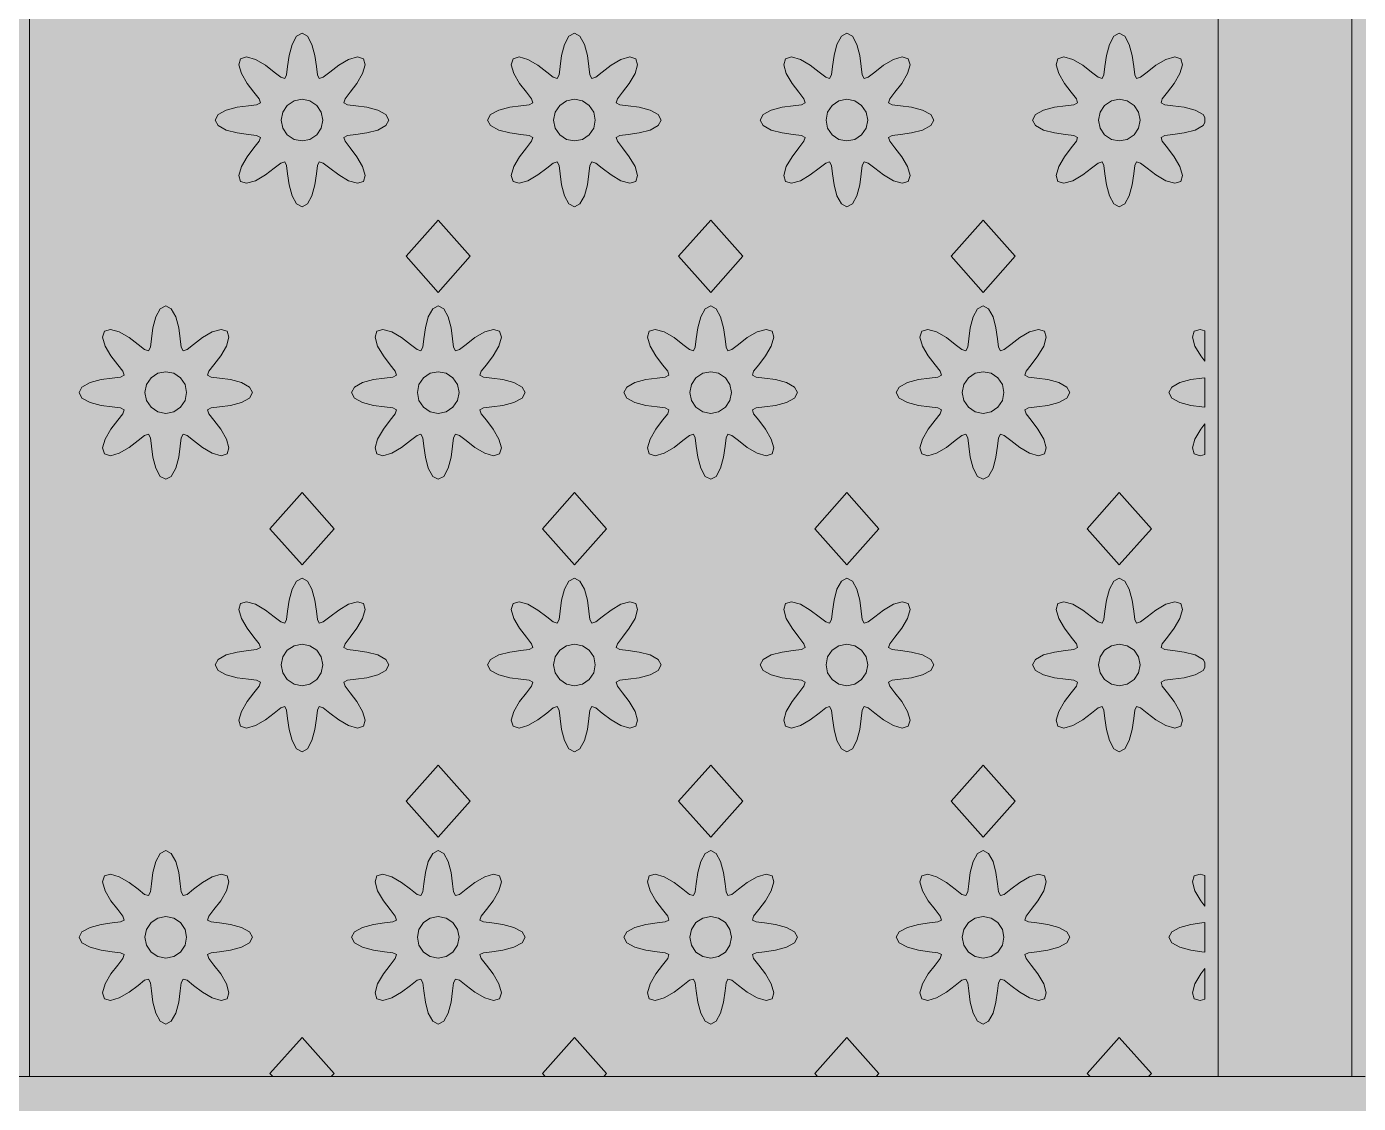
# Model space of a CAD drawing. Header units: millimetres. Extents: x -2000 to 16000, y -1200 to 12411.
# Drawn here: x 11342 to 12103, y 4458 to 5074 of the extents above; entities that cross this region are included whole.
import ezdxf

# ---------------------------------------------------------------- set-up
doc = ezdxf.new("R2010")
doc.units = ezdxf.units.MM
for name, color, linetype, lineweight, true_color in [('00_WHITE_BACKGROUND', 7, 'Continuous', 18, 0xffffff), ('03_FRAMES_DOORS', 7, 'Continuous', 18, 0x000000), ('06_ORNAMENT', 7, 'Continuous', 18, 0x000000)]:
    doc.layers.add(name, color=color, linetype=linetype, lineweight=lineweight, true_color=true_color)

msp = doc.modelspace()

# ---------------------------------------------------------------- linework, layer by layer
at = {"layer": '00_WHITE_BACKGROUND', "lineweight": 18, "true_color": 0xffffff}
msp.add_solid([(-2000, -1200), (16000, -1200), (-2000, 12410.687), (16000, 12410.687)], dxfattribs=at)
at = {"layer": '03_FRAMES_DOORS', "color": 7, "lineweight": 18, "true_color": 0x000000}
msp.add_lwpolyline([(12022.9008, 4473.2824), (12099.2366, 4473.2824), (12099.2366, 5557.2519), (12022.9008, 5557.2519)], close=True, dxfattribs=at)
for points in [[(11723.7557, 5494.7176), (11705.6947, 5489.0229), (11687.4198, 5482.7481), (11665.9847, 5475.3893), (11626.9466, 5460.7634), (11588.9618, 5445.145), (11552.3817, 5428.5344), (11517.5725, 5410.9313), (11484.9008, 5392.3053), (11454.7176, 5372.6565), (11427.374, 5351.9847), (11403.2519, 5330.2901), (11382.7176, 5307.542), (11366.1069, 5283.771), (11353.7863, 5258.9466), (11346.1374, 5233.0534), (11343.5115, 5206.1069), (11343.5115, 4473.2824)], [(11236.6412, 4473.2824), (11343.5115, 4473.2824)], [(11343.5115, 4473.2824), (11482.5038, 4473.2824), (11515.9695, 4473.2824), (11638.229, 4473.2824), (11671.6947, 4473.2824), (11793.9542, 4473.2824), (11827.4198, 4473.2824), (11949.6794, 4473.2824), (11983.145, 4473.2824), (12022.9008, 4473.2824)]]:
    msp.add_lwpolyline(points, dxfattribs=at)
at = {"layer": '06_ORNAMENT', "color": 7, "lineweight": 18, "true_color": 0x000000}
for points in [[(11449.6183, 5020.1069), (11451.313, 5016.9618), (11455.9389, 5014.4122), (11462.2443, 5012.7481), (11468.5649, 5011.8779), (11473.2977, 5011.2977), (11475.4046, 5010.229), (11474.6718, 5007.9847), (11471.7405, 5004.229), (11467.8779, 4999.1603), (11464.5954, 4993.5267), (11463.1298, 4988.4427), (11464.1527, 4985.0229), (11467.5725, 4984), (11472.6565, 4985.4656), (11478.2901, 4988.7481), (11483.3588, 4992.5954), (11487.1145, 4995.5267), (11489.3588, 4996.2595), (11490.4275, 4994.1679), (11491.0229, 4989.4351), (11491.8779, 4983.1145), (11493.542, 4976.8092), (11496.0916, 4972.1832), (11499.2366, 4970.4885), (11502.3817, 4972.1832), (11504.9313, 4976.8092), (11506.5954, 4983.1145), (11507.4504, 4989.4351), (11508.0458, 4994.1679), (11509.1145, 4996.2595), (11511.3588, 4995.5267), (11515.1145, 4992.5954), (11520.1832, 4988.7481), (11525.8168, 4985.4656), (11530.9008, 4984), (11534.3206, 4985.0229), (11535.3435, 4988.4427), (11533.8779, 4993.5267), (11530.5954, 4999.1603), (11526.7328, 5004.229), (11523.8015, 5007.9847), (11523.0687, 5010.229), (11525.1756, 5011.2977), (11529.9084, 5011.8779), (11536.229, 5012.7481), (11542.5344, 5014.4122), (11547.1603, 5016.9618), (11548.855, 5020.1069), (11547.1603, 5023.2519), (11542.5344, 5025.8015), (11536.229, 5027.4656), (11529.9084, 5028.3206), (11525.1756, 5028.916), (11523.0687, 5029.9847), (11523.8015, 5032.229), (11526.7328, 5035.9847), (11530.5954, 5041.0534), (11533.8779, 5046.687), (11535.3435, 5051.771), (11534.3206, 5055.1908), (11530.9008, 5056.2137), (11525.8168, 5054.7481), (11520.1832, 5051.4656), (11515.1145, 5047.6031), (11511.3588, 5044.6718), (11509.1145, 5043.9389), (11508.0458, 5046.0458), (11507.4504, 5050.7786), (11506.5954, 5057.084), (11504.9313, 5063.3893), (11502.3817, 5068.0305), (11499.2366, 5069.7252), (11496.0916, 5068.0305), (11493.542, 5063.3893), (11491.8779, 5057.084), (11491.0229, 5050.7786), (11490.4275, 5046.0458), (11489.3588, 5043.9389), (11487.1145, 5044.6718), (11483.3588, 5047.6031), (11478.2901, 5051.4656), (11472.6565, 5054.7481), (11467.5725, 5056.2137), (11464.1527, 5055.1908), (11463.1298, 5051.771), (11464.5954, 5046.687), (11467.8779, 5041.0534), (11471.7405, 5035.9847), (11474.6718, 5032.229), (11475.4046, 5029.9847), (11473.2977, 5028.916), (11468.5649, 5028.3206), (11462.2443, 5027.4656), (11455.9389, 5025.8015), (11451.313, 5023.2519)], [(11605.3435, 5020.1069), (11607.0382, 5016.9618), (11611.6641, 5014.4122), (11617.9695, 5012.7481), (11624.2901, 5011.8779), (11629.0229, 5011.2977), (11631.1298, 5010.229), (11630.3969, 5007.9847), (11627.4656, 5004.229), (11623.6031, 4999.1603), (11620.3206, 4993.5267), (11618.855, 4988.4427), (11619.8779, 4985.0229), (11623.2977, 4984), (11628.3817, 4985.4656), (11634.0153, 4988.7481), (11639.084, 4992.5954), (11642.8397, 4995.5267), (11645.084, 4996.2595), (11646.1527, 4994.1679), (11646.7481, 4989.4351), (11647.6031, 4983.1145), (11649.2672, 4976.8092), (11651.8168, 4972.1832), (11654.9618, 4970.4885), (11658.1069, 4972.1832), (11660.6565, 4976.8092), (11662.3206, 4983.1145), (11663.1756, 4989.4351), (11663.771, 4994.1679), (11664.8397, 4996.2595), (11667.084, 4995.5267), (11670.8397, 4992.5954), (11675.9084, 4988.7481), (11681.542, 4985.4656), (11686.626, 4984), (11690.0458, 4985.0229), (11691.0687, 4988.4427), (11689.6031, 4993.5267), (11686.3206, 4999.1603), (11682.458, 5004.229), (11679.5267, 5007.9847), (11678.7939, 5010.229), (11680.9008, 5011.2977), (11685.6336, 5011.8779), (11691.9542, 5012.7481), (11698.2595, 5014.4122), (11702.8855, 5016.9618), (11704.5802, 5020.1069), (11702.8855, 5023.2519), (11698.2595, 5025.8015), (11691.9542, 5027.4656), (11685.6336, 5028.3206), (11680.9008, 5028.916), (11678.7939, 5029.9847), (11679.5267, 5032.229), (11682.458, 5035.9847), (11686.3206, 5041.0534), (11689.6031, 5046.687), (11691.0687, 5051.771), (11690.0458, 5055.1908), (11686.626, 5056.2137), (11681.542, 5054.7481), (11675.9084, 5051.4656), (11670.8397, 5047.6031), (11667.084, 5044.6718), (11664.8397, 5043.9389), (11663.771, 5046.0458), (11663.1756, 5050.7786), (11662.3206, 5057.084), (11660.6565, 5063.3893), (11658.1069, 5068.0305), (11654.9618, 5069.7252), (11651.8168, 5068.0305), (11649.2672, 5063.3893), (11647.6031, 5057.084), (11646.7481, 5050.7786), (11646.1527, 5046.0458), (11645.084, 5043.9389), (11642.8397, 5044.6718), (11639.084, 5047.6031), (11634.0153, 5051.4656), (11628.3817, 5054.7481), (11623.2977, 5056.2137), (11619.8779, 5055.1908), (11618.855, 5051.771), (11620.3206, 5046.687), (11623.6031, 5041.0534), (11627.4656, 5035.9847), (11630.3969, 5032.229), (11631.1298, 5029.9847), (11629.0229, 5028.916), (11624.2901, 5028.3206), (11617.9695, 5027.4656), (11611.6641, 5025.8015), (11607.0382, 5023.2519)], [(11761.0687, 5020.1069), (11762.7634, 5016.9618), (11767.3893, 5014.4122), (11773.6947, 5012.7481), (11780.0153, 5011.8779), (11784.7481, 5011.2977), (11786.855, 5010.229), (11786.1221, 5007.9847), (11783.1908, 5004.229), (11779.3282, 4999.1603), (11776.0458, 4993.5267), (11774.5802, 4988.4427), (11775.6031, 4985.0229), (11779.0229, 4984), (11784.1069, 4985.4656), (11789.7405, 4988.7481), (11794.8092, 4992.5954), (11798.5649, 4995.5267), (11800.8092, 4996.2595), (11801.8779, 4994.1679), (11802.4733, 4989.4351), (11803.3282, 4983.1145), (11804.9924, 4976.8092), (11807.542, 4972.1832), (11810.687, 4970.4885), (11813.8321, 4972.1832), (11816.3817, 4976.8092), (11818.0458, 4983.1145), (11818.9008, 4989.4351), (11819.4962, 4994.1679), (11820.5649, 4996.2595), (11822.8092, 4995.5267), (11826.5649, 4992.5954), (11831.6336, 4988.7481), (11837.2672, 4985.4656), (11842.3511, 4984), (11845.771, 4985.0229), (11846.7939, 4988.4427), (11845.3282, 4993.5267), (11842.0458, 4999.1603), (11838.1832, 5004.229), (11835.2519, 5007.9847), (11834.5191, 5010.229), (11836.626, 5011.2977), (11841.3588, 5011.8779), (11847.6794, 5012.7481), (11853.9847, 5014.4122), (11858.6107, 5016.9618), (11860.3053, 5020.1069), (11858.6107, 5023.2519), (11853.9847, 5025.8015), (11847.6794, 5027.4656), (11841.3588, 5028.3206), (11836.626, 5028.916), (11834.5191, 5029.9847), (11835.2519, 5032.229), (11838.1832, 5035.9847), (11842.0458, 5041.0534), (11845.3282, 5046.687), (11846.7939, 5051.771), (11845.771, 5055.1908), (11842.3511, 5056.2137), (11837.2672, 5054.7481), (11831.6336, 5051.4656), (11826.5649, 5047.6031), (11822.8092, 5044.6718), (11820.5649, 5043.9389), (11819.4962, 5046.0458), (11818.9008, 5050.7786), (11818.0458, 5057.084), (11816.3817, 5063.3893), (11813.8321, 5068.0305), (11810.687, 5069.7252), (11807.542, 5068.0305), (11804.9924, 5063.3893), (11803.3282, 5057.084), (11802.4733, 5050.7786), (11801.8779, 5046.0458), (11800.8092, 5043.9389), (11798.5649, 5044.6718), (11794.8092, 5047.6031), (11789.7405, 5051.4656), (11784.1069, 5054.7481), (11779.0229, 5056.2137), (11775.6031, 5055.1908), (11774.5802, 5051.771), (11776.0458, 5046.687), (11779.3282, 5041.0534), (11783.1908, 5035.9847), (11786.1221, 5032.229), (11786.855, 5029.9847), (11784.7481, 5028.916), (11780.0153, 5028.3206), (11773.6947, 5027.4656), (11767.3893, 5025.8015), (11762.7634, 5023.2519)], [(11916.7939, 5020.1069), (11918.4885, 5016.9618), (11923.1145, 5014.4122), (11929.4198, 5012.7481), (11935.7405, 5011.8779), (11940.4733, 5011.2977), (11942.5802, 5010.229), (11941.8473, 5007.9847), (11938.916, 5004.229), (11935.0534, 4999.1603), (11931.771, 4993.5267), (11930.3053, 4988.4427), (11931.3282, 4985.0229), (11934.7481, 4984), (11939.8321, 4985.4656), (11945.4656, 4988.7481), (11950.5344, 4992.5954), (11954.2901, 4995.5267), (11956.5344, 4996.2595), (11957.6031, 4994.1679), (11958.1985, 4989.4351), (11959.0534, 4983.1145), (11960.7176, 4976.8092), (11963.2672, 4972.1832), (11966.4122, 4970.4885), (11969.5573, 4972.1832), (11972.1069, 4976.8092), (11973.771, 4983.1145), (11974.626, 4989.4351), (11975.2214, 4994.1679), (11976.2901, 4996.2595), (11978.5344, 4995.5267), (11982.2901, 4992.5954), (11987.3588, 4988.7481), (11992.9924, 4985.4656), (11998.0763, 4984), (12001.4962, 4985.0229), (12002.5191, 4988.4427), (12001.0534, 4993.5267), (11997.771, 4999.1603), (11993.9084, 5004.229), (11990.9771, 5007.9847), (11990.2443, 5010.229), (11992.3511, 5011.2977), (11997.084, 5011.8779), (12003.4046, 5012.7481), (12009.7099, 5014.4122), (12014.3359, 5016.9618), (12015.2672, 5018.687), (12015.2672, 5021.5115), (12014.3359, 5023.2519), (12009.7099, 5025.8015), (12003.4046, 5027.4656), (11997.084, 5028.3206), (11992.3511, 5028.916), (11990.2443, 5029.9847), (11990.9771, 5032.229), (11993.9084, 5035.9847), (11997.771, 5041.0534), (12001.0534, 5046.687), (12002.5191, 5051.771), (12001.4962, 5055.1908), (11998.0763, 5056.2137), (11992.9924, 5054.7481), (11987.3588, 5051.4656), (11982.2901, 5047.6031), (11978.5344, 5044.6718), (11976.2901, 5043.9389), (11975.2214, 5046.0458), (11974.626, 5050.7786), (11973.771, 5057.084), (11972.1069, 5063.3893), (11969.5573, 5068.0305), (11966.4122, 5069.7252), (11963.2672, 5068.0305), (11960.7176, 5063.3893), (11959.0534, 5057.084), (11958.1985, 5050.7786), (11957.6031, 5046.0458), (11956.5344, 5043.9389), (11954.2901, 5044.6718), (11950.5344, 5047.6031), (11945.4656, 5051.4656), (11939.8321, 5054.7481), (11934.7481, 5056.2137), (11931.3282, 5055.1908), (11930.3053, 5051.771), (11931.771, 5046.687), (11935.0534, 5041.0534), (11938.916, 5035.9847), (11941.8473, 5032.229), (11942.5802, 5029.9847), (11940.4733, 5028.916), (11935.7405, 5028.3206), (11929.4198, 5027.4656), (11923.1145, 5025.8015), (11918.4885, 5023.2519)], [(11487.3282, 5020.1069), (11488.229, 5015.542), (11490.8092, 5011.6794), (11494.687, 5009.0992), (11499.2366, 5008.1985), (11503.7863, 5009.0992), (11507.6641, 5011.6794), (11510.2443, 5015.542), (11511.145, 5020.1069), (11510.2443, 5024.6565), (11507.6641, 5028.5191), (11503.7863, 5031.0992), (11499.2366, 5032.0153), (11494.687, 5031.0992), (11490.8092, 5028.5191), (11488.229, 5024.6565)], [(11643.0534, 5020.1069), (11643.9542, 5015.542), (11646.5344, 5011.6794), (11650.4122, 5009.0992), (11654.9618, 5008.1985), (11659.5115, 5009.0992), (11663.3893, 5011.6794), (11665.9695, 5015.542), (11666.8702, 5020.1069), (11665.9695, 5024.6565), (11663.3893, 5028.5191), (11659.5115, 5031.0992), (11654.9618, 5032.0153), (11650.4122, 5031.0992), (11646.5344, 5028.5191), (11643.9542, 5024.6565)], [(11798.7786, 5020.1069), (11799.6794, 5015.542), (11802.2595, 5011.6794), (11806.1374, 5009.0992), (11810.687, 5008.1985), (11815.2366, 5009.0992), (11819.1145, 5011.6794), (11821.6947, 5015.542), (11822.5954, 5020.1069), (11821.6947, 5024.6565), (11819.1145, 5028.5191), (11815.2366, 5031.0992), (11810.687, 5032.0153), (11806.1374, 5031.0992), (11802.2595, 5028.5191), (11799.6794, 5024.6565)], [(11954.5038, 5020.1069), (11955.4046, 5015.542), (11957.9847, 5011.6794), (11961.8626, 5009.0992), (11966.4122, 5008.1985), (11970.9618, 5009.0992), (11974.8397, 5011.6794), (11977.4198, 5015.542), (11978.3206, 5020.1069), (11977.4198, 5024.6565), (11974.8397, 5028.5191), (11970.9618, 5031.0992), (11966.4122, 5032.0153), (11961.8626, 5031.0992), (11957.9847, 5028.5191), (11955.4046, 5024.6565)], [(11558.7786, 4942.2443), (11577.0992, 4921.6336), (11595.4198, 4942.2443), (11577.0992, 4962.855)], [(11714.5038, 4942.2443), (11732.8244, 4921.6336), (11751.145, 4942.2443), (11732.8244, 4962.855)], [(11870.229, 4942.2443), (11888.5496, 4921.6336), (11906.8702, 4942.2443), (11888.5496, 4962.855)], [(11371.7557, 4864.3817), (11373.4504, 4861.2366), (11378.0763, 4858.687), (11384.3817, 4857.0229), (11390.7023, 4856.1527), (11395.4351, 4855.5725), (11397.542, 4854.5038), (11396.8092, 4852.2595), (11393.8779, 4848.5038), (11390.0153, 4843.4351), (11386.7328, 4837.8015), (11385.2672, 4832.7176), (11386.2901, 4829.2977), (11389.7099, 4828.2748), (11394.7939, 4829.7405), (11400.4275, 4833.0229), (11405.4962, 4836.8702), (11409.2519, 4839.8015), (11411.4962, 4840.5344), (11412.5649, 4838.4427), (11413.1603, 4833.7099), (11414.0153, 4827.3893), (11415.6794, 4821.084), (11418.229, 4816.458), (11421.374, 4814.7634), (11424.5191, 4816.458), (11427.0687, 4821.084), (11428.7328, 4827.3893), (11429.5878, 4833.7099), (11430.1832, 4838.4427), (11431.2519, 4840.5344), (11433.4962, 4839.8015), (11437.2519, 4836.8702), (11442.3206, 4833.0229), (11447.9542, 4829.7405), (11453.0382, 4828.2748), (11456.458, 4829.2977), (11457.4809, 4832.7176), (11456.0153, 4837.8015), (11452.7328, 4843.4351), (11448.8702, 4848.5038), (11445.9389, 4852.2595), (11445.2061, 4854.5038), (11447.313, 4855.5725), (11452.0458, 4856.1527), (11458.3664, 4857.0229), (11464.6718, 4858.687), (11469.2977, 4861.2366), (11470.9924, 4864.3817), (11469.2977, 4867.5267), (11464.6718, 4870.0763), (11458.3664, 4871.7405), (11452.0458, 4872.5954), (11447.313, 4873.1908), (11445.2061, 4874.2595), (11445.9389, 4876.5038), (11448.8702, 4880.2595), (11452.7328, 4885.3282), (11456.0153, 4890.9618), (11457.4809, 4896.0458), (11456.458, 4899.4656), (11453.0382, 4900.4885), (11447.9542, 4899.0229), (11442.3206, 4895.7405), (11437.2519, 4891.8779), (11433.4962, 4888.9466), (11431.2519, 4888.2137), (11430.1832, 4890.3206), (11429.5878, 4895.0534), (11428.7328, 4901.3588), (11427.0687, 4907.6641), (11424.5191, 4912.3053), (11421.374, 4914), (11418.229, 4912.3053), (11415.6794, 4907.6641), (11414.0153, 4901.3588), (11413.1603, 4895.0534), (11412.5649, 4890.3206), (11411.4962, 4888.2137), (11409.2519, 4888.9466), (11405.4962, 4891.8779), (11400.4275, 4895.7405), (11394.7939, 4899.0229), (11389.7099, 4900.4885), (11386.2901, 4899.4656), (11385.2672, 4896.0458), (11386.7328, 4890.9618), (11390.0153, 4885.3282), (11393.8779, 4880.2595), (11396.8092, 4876.5038), (11397.542, 4874.2595), (11395.4351, 4873.1908), (11390.7023, 4872.5954), (11384.3817, 4871.7405), (11378.0763, 4870.0763), (11373.4504, 4867.5267)], [(11527.4809, 4864.3817), (11529.1756, 4861.2366), (11533.8015, 4858.687), (11540.1069, 4857.0229), (11546.4275, 4856.1527), (11551.1603, 4855.5725), (11553.2672, 4854.5038), (11552.5344, 4852.2595), (11549.6031, 4848.5038), (11545.7405, 4843.4351), (11542.458, 4837.8015), (11540.9924, 4832.7176), (11542.0153, 4829.2977), (11545.4351, 4828.2748), (11550.5191, 4829.7405), (11556.1527, 4833.0229), (11561.2214, 4836.8702), (11564.9771, 4839.8015), (11567.2214, 4840.5344), (11568.2901, 4838.4427), (11568.8855, 4833.7099), (11569.7405, 4827.3893), (11571.4046, 4821.084), (11573.9542, 4816.458), (11577.0992, 4814.7634), (11580.2443, 4816.458), (11582.7939, 4821.084), (11584.458, 4827.3893), (11585.313, 4833.7099), (11585.9084, 4838.4427), (11586.9771, 4840.5344), (11589.2214, 4839.8015), (11592.9771, 4836.8702), (11598.0458, 4833.0229), (11603.6794, 4829.7405), (11608.7634, 4828.2748), (11612.1832, 4829.2977), (11613.2061, 4832.7176), (11611.7405, 4837.8015), (11608.458, 4843.4351), (11604.5954, 4848.5038), (11601.6641, 4852.2595), (11600.9313, 4854.5038), (11603.0382, 4855.5725), (11607.771, 4856.1527), (11614.0916, 4857.0229), (11620.3969, 4858.687), (11625.0229, 4861.2366), (11626.7176, 4864.3817), (11625.0229, 4867.5267), (11620.3969, 4870.0763), (11614.0916, 4871.7405), (11607.771, 4872.5954), (11603.0382, 4873.1908), (11600.9313, 4874.2595), (11601.6641, 4876.5038), (11604.5954, 4880.2595), (11608.458, 4885.3282), (11611.7405, 4890.9618), (11613.2061, 4896.0458), (11612.1832, 4899.4656), (11608.7634, 4900.4885), (11603.6794, 4899.0229), (11598.0458, 4895.7405), (11592.9771, 4891.8779), (11589.2214, 4888.9466), (11586.9771, 4888.2137), (11585.9084, 4890.3206), (11585.313, 4895.0534), (11584.458, 4901.3588), (11582.7939, 4907.6641), (11580.2443, 4912.3053), (11577.0992, 4914), (11573.9542, 4912.3053), (11571.4046, 4907.6641), (11569.7405, 4901.3588), (11568.8855, 4895.0534), (11568.2901, 4890.3206), (11567.2214, 4888.2137), (11564.9771, 4888.9466), (11561.2214, 4891.8779), (11556.1527, 4895.7405), (11550.5191, 4899.0229), (11545.4351, 4900.4885), (11542.0153, 4899.4656), (11540.9924, 4896.0458), (11542.458, 4890.9618), (11545.7405, 4885.3282), (11549.6031, 4880.2595), (11552.5344, 4876.5038), (11553.2672, 4874.2595), (11551.1603, 4873.1908), (11546.4275, 4872.5954), (11540.1069, 4871.7405), (11533.8015, 4870.0763), (11529.1756, 4867.5267)], [(11683.2061, 4864.3817), (11684.9008, 4861.2366), (11689.5267, 4858.687), (11695.8321, 4857.0229), (11702.1527, 4856.1527), (11706.8855, 4855.5725), (11708.9924, 4854.5038), (11708.2595, 4852.2595), (11705.3282, 4848.5038), (11701.4656, 4843.4351), (11698.1832, 4837.8015), (11696.7176, 4832.7176), (11697.7405, 4829.2977), (11701.1603, 4828.2748), (11706.2443, 4829.7405), (11711.8779, 4833.0229), (11716.9466, 4836.8702), (11720.7023, 4839.8015), (11722.9466, 4840.5344), (11724.0153, 4838.4427), (11724.6107, 4833.7099), (11725.4656, 4827.3893), (11727.1298, 4821.084), (11729.6794, 4816.458), (11732.8244, 4814.7634), (11735.9695, 4816.458), (11738.5191, 4821.084), (11740.1832, 4827.3893), (11741.0382, 4833.7099), (11741.6336, 4838.4427), (11742.7023, 4840.5344), (11744.9466, 4839.8015), (11748.7023, 4836.8702), (11753.771, 4833.0229), (11759.4046, 4829.7405), (11764.4885, 4828.2748), (11767.9084, 4829.2977), (11768.9313, 4832.7176), (11767.4656, 4837.8015), (11764.1832, 4843.4351), (11760.3206, 4848.5038), (11757.3893, 4852.2595), (11756.6565, 4854.5038), (11758.7634, 4855.5725), (11763.4962, 4856.1527), (11769.8168, 4857.0229), (11776.1221, 4858.687), (11780.7481, 4861.2366), (11782.4427, 4864.3817), (11780.7481, 4867.5267), (11776.1221, 4870.0763), (11769.8168, 4871.7405), (11763.4962, 4872.5954), (11758.7634, 4873.1908), (11756.6565, 4874.2595), (11757.3893, 4876.5038), (11760.3206, 4880.2595), (11764.1832, 4885.3282), (11767.4656, 4890.9618), (11768.9313, 4896.0458), (11767.9084, 4899.4656), (11764.4885, 4900.4885), (11759.4046, 4899.0229), (11753.771, 4895.7405), (11748.7023, 4891.8779), (11744.9466, 4888.9466), (11742.7023, 4888.2137), (11741.6336, 4890.3206), (11741.0382, 4895.0534), (11740.1832, 4901.3588), (11738.5191, 4907.6641), (11735.9695, 4912.3053), (11732.8244, 4914), (11729.6794, 4912.3053), (11727.1298, 4907.6641), (11725.4656, 4901.3588), (11724.6107, 4895.0534), (11724.0153, 4890.3206), (11722.9466, 4888.2137), (11720.7023, 4888.9466), (11716.9466, 4891.8779), (11711.8779, 4895.7405), (11706.2443, 4899.0229), (11701.1603, 4900.4885), (11697.7405, 4899.4656), (11696.7176, 4896.0458), (11698.1832, 4890.9618), (11701.4656, 4885.3282), (11705.3282, 4880.2595), (11708.2595, 4876.5038), (11708.9924, 4874.2595), (11706.8855, 4873.1908), (11702.1527, 4872.5954), (11695.8321, 4871.7405), (11689.5267, 4870.0763), (11684.9008, 4867.5267)], [(11838.9313, 4864.3817), (11840.626, 4861.2366), (11845.2519, 4858.687), (11851.5573, 4857.0229), (11857.8779, 4856.1527), (11862.6107, 4855.5725), (11864.7176, 4854.5038), (11863.9847, 4852.2595), (11861.0534, 4848.5038), (11857.1908, 4843.4351), (11853.9084, 4837.8015), (11852.4427, 4832.7176), (11853.4656, 4829.2977), (11856.8855, 4828.2748), (11861.9695, 4829.7405), (11867.6031, 4833.0229), (11872.6718, 4836.8702), (11876.4275, 4839.8015), (11878.6718, 4840.5344), (11879.7405, 4838.4427), (11880.3359, 4833.7099), (11881.1908, 4827.3893), (11882.855, 4821.084), (11885.4046, 4816.458), (11888.5496, 4814.7634), (11891.6947, 4816.458), (11894.2443, 4821.084), (11895.9084, 4827.3893), (11896.7634, 4833.7099), (11897.3588, 4838.4427), (11898.4275, 4840.5344), (11900.6718, 4839.8015), (11904.4275, 4836.8702), (11909.4962, 4833.0229), (11915.1298, 4829.7405), (11920.2137, 4828.2748), (11923.6336, 4829.2977), (11924.6565, 4832.7176), (11923.1908, 4837.8015), (11919.9084, 4843.4351), (11916.0458, 4848.5038), (11913.1145, 4852.2595), (11912.3817, 4854.5038), (11914.4885, 4855.5725), (11919.2214, 4856.1527), (11925.542, 4857.0229), (11931.8473, 4858.687), (11936.4733, 4861.2366), (11938.1679, 4864.3817), (11936.4733, 4867.5267), (11931.8473, 4870.0763), (11925.542, 4871.7405), (11919.2214, 4872.5954), (11914.4885, 4873.1908), (11912.3817, 4874.2595), (11913.1145, 4876.5038), (11916.0458, 4880.2595), (11919.9084, 4885.3282), (11923.1908, 4890.9618), (11924.6565, 4896.0458), (11923.6336, 4899.4656), (11920.2137, 4900.4885), (11915.1298, 4899.0229), (11909.4962, 4895.7405), (11904.4275, 4891.8779), (11900.6718, 4888.9466), (11898.4275, 4888.2137), (11897.3588, 4890.3206), (11896.7634, 4895.0534), (11895.9084, 4901.3588), (11894.2443, 4907.6641), (11891.6947, 4912.3053), (11888.5496, 4914), (11885.4046, 4912.3053), (11882.855, 4907.6641), (11881.1908, 4901.3588), (11880.3359, 4895.0534), (11879.7405, 4890.3206), (11878.6718, 4888.2137), (11876.4275, 4888.9466), (11872.6718, 4891.8779), (11867.6031, 4895.7405), (11861.9695, 4899.0229), (11856.8855, 4900.4885), (11853.4656, 4899.4656), (11852.4427, 4896.0458), (11853.9084, 4890.9618), (11857.1908, 4885.3282), (11861.0534, 4880.2595), (11863.9847, 4876.5038), (11864.7176, 4874.2595), (11862.6107, 4873.1908), (11857.8779, 4872.5954), (11851.5573, 4871.7405), (11845.2519, 4870.0763), (11840.626, 4867.5267)], [(12008.1679, 4896.0458), (12009.6336, 4890.9618), (12012.916, 4885.3282), (12015.2672, 4882.2443), (12015.2672, 4899.7252), (12012.6107, 4900.4885), (12009.1908, 4899.4656)], [(11409.4656, 4864.3817), (11410.3664, 4859.8168), (11412.9466, 4855.9542), (11416.8244, 4853.374), (11421.374, 4852.4733), (11425.9237, 4853.374), (11429.8015, 4855.9542), (11432.3817, 4859.8168), (11433.2824, 4864.3817), (11432.3817, 4868.9313), (11429.8015, 4872.7939), (11425.9237, 4875.374), (11421.374, 4876.2901), (11416.8244, 4875.374), (11412.9466, 4872.7939), (11410.3664, 4868.9313)], [(11565.1908, 4864.3817), (11566.0916, 4859.8168), (11568.6718, 4855.9542), (11572.5496, 4853.374), (11577.0992, 4852.4733), (11581.6489, 4853.374), (11585.5267, 4855.9542), (11588.1069, 4859.8168), (11589.0076, 4864.3817), (11588.1069, 4868.9313), (11585.5267, 4872.7939), (11581.6489, 4875.374), (11577.0992, 4876.2901), (11572.5496, 4875.374), (11568.6718, 4872.7939), (11566.0916, 4868.9313)], [(11720.916, 4864.3817), (11721.8168, 4859.8168), (11724.3969, 4855.9542), (11728.2748, 4853.374), (11732.8244, 4852.4733), (11737.374, 4853.374), (11741.2519, 4855.9542), (11743.8321, 4859.8168), (11744.7328, 4864.3817), (11743.8321, 4868.9313), (11741.2519, 4872.7939), (11737.374, 4875.374), (11732.8244, 4876.2901), (11728.2748, 4875.374), (11724.3969, 4872.7939), (11721.8168, 4868.9313)], [(11876.6412, 4864.3817), (11877.542, 4859.8168), (11880.1221, 4855.9542), (11884, 4853.374), (11888.5496, 4852.4733), (11893.0992, 4853.374), (11896.9771, 4855.9542), (11899.5573, 4859.8168), (11900.458, 4864.3817), (11899.5573, 4868.9313), (11896.9771, 4872.7939), (11893.0992, 4875.374), (11888.5496, 4876.2901), (11884, 4875.374), (11880.1221, 4872.7939), (11877.542, 4868.9313)], [(11994.6565, 4864.3817), (11996.3511, 4861.2366), (12000.9771, 4858.687), (12007.2824, 4857.0229), (12013.6031, 4856.1527), (12015.2672, 4855.9542), (12015.2672, 4872.8092), (12013.6031, 4872.5954), (12007.2824, 4871.7405), (12000.9771, 4870.0763), (11996.3511, 4867.5267)], [(12008.1679, 4832.7176), (12009.1908, 4829.2977), (12012.6107, 4828.2748), (12015.2672, 4829.0382), (12015.2672, 4846.5191), (12012.916, 4843.4351), (12009.6336, 4837.8015)], [(11480.916, 4786.5191), (11499.2366, 4765.9084), (11517.5573, 4786.5191), (11499.2366, 4807.1298)], [(11636.6412, 4786.5191), (11654.9618, 4765.9084), (11673.2824, 4786.5191), (11654.9618, 4807.1298)], [(11792.3664, 4786.5191), (11810.687, 4765.9084), (11829.0076, 4786.5191), (11810.687, 4807.1298)], [(11948.0916, 4786.5191), (11966.4122, 4765.9084), (11984.7328, 4786.5191), (11966.4122, 4807.1298)], [(11449.6183, 4708.6565), (11451.313, 4705.5115), (11455.9389, 4702.9618), (11462.2443, 4701.2977), (11468.5649, 4700.4275), (11473.2977, 4699.8473), (11475.4046, 4698.7786), (11474.6718, 4696.5344), (11471.7405, 4692.7786), (11467.8779, 4687.7099), (11464.5954, 4682.0763), (11463.1298, 4676.9924), (11464.1527, 4673.5725), (11467.5725, 4672.5496), (11472.6565, 4674.0153), (11478.2901, 4677.2977), (11483.3588, 4681.145), (11487.1145, 4684.0763), (11489.3588, 4684.8092), (11490.4275, 4682.7176), (11491.0229, 4677.9847), (11491.8779, 4671.6641), (11493.542, 4665.3588), (11496.0916, 4660.7328), (11499.2366, 4659.0382), (11502.3817, 4660.7328), (11504.9313, 4665.3588), (11506.5954, 4671.6641), (11507.4504, 4677.9847), (11508.0458, 4682.7176), (11509.1145, 4684.8092), (11511.3588, 4684.0763), (11515.1145, 4681.145), (11520.1832, 4677.2977), (11525.8168, 4674.0153), (11530.9008, 4672.5496), (11534.3206, 4673.5725), (11535.3435, 4676.9924), (11533.8779, 4682.0763), (11530.5954, 4687.7099), (11526.7328, 4692.7786), (11523.8015, 4696.5344), (11523.0687, 4698.7786), (11525.1756, 4699.8473), (11529.9084, 4700.4275), (11536.229, 4701.2977), (11542.5344, 4702.9618), (11547.1603, 4705.5115), (11548.855, 4708.6565), (11547.1603, 4711.8015), (11542.5344, 4714.3511), (11536.229, 4716.0153), (11529.9084, 4716.8702), (11525.1756, 4717.4656), (11523.0687, 4718.5344), (11523.8015, 4720.7786), (11526.7328, 4724.5344), (11530.5954, 4729.6031), (11533.8779, 4735.2366), (11535.3435, 4740.3206), (11534.3206, 4743.7405), (11530.9008, 4744.7634), (11525.8168, 4743.2977), (11520.1832, 4740.0153), (11515.1145, 4736.1527), (11511.3588, 4733.2214), (11509.1145, 4732.4885), (11508.0458, 4734.5954), (11507.4504, 4739.3282), (11506.5954, 4745.6336), (11504.9313, 4751.9389), (11502.3817, 4756.5802), (11499.2366, 4758.2748), (11496.0916, 4756.5802), (11493.542, 4751.9389), (11491.8779, 4745.6336), (11491.0229, 4739.3282), (11490.4275, 4734.5954), (11489.3588, 4732.4885), (11487.1145, 4733.2214), (11483.3588, 4736.1527), (11478.2901, 4740.0153), (11472.6565, 4743.2977), (11467.5725, 4744.7634), (11464.1527, 4743.7405), (11463.1298, 4740.3206), (11464.5954, 4735.2366), (11467.8779, 4729.6031), (11471.7405, 4724.5344), (11474.6718, 4720.7786), (11475.4046, 4718.5344), (11473.2977, 4717.4656), (11468.5649, 4716.8702), (11462.2443, 4716.0153), (11455.9389, 4714.3511), (11451.313, 4711.8015)], [(11605.3435, 4708.6565), (11607.0382, 4705.5115), (11611.6641, 4702.9618), (11617.9695, 4701.2977), (11624.2901, 4700.4275), (11629.0229, 4699.8473), (11631.1298, 4698.7786), (11630.3969, 4696.5344), (11627.4656, 4692.7786), (11623.6031, 4687.7099), (11620.3206, 4682.0763), (11618.855, 4676.9924), (11619.8779, 4673.5725), (11623.2977, 4672.5496), (11628.3817, 4674.0153), (11634.0153, 4677.2977), (11639.084, 4681.145), (11642.8397, 4684.0763), (11645.084, 4684.8092), (11646.1527, 4682.7176), (11646.7481, 4677.9847), (11647.6031, 4671.6641), (11649.2672, 4665.3588), (11651.8168, 4660.7328), (11654.9618, 4659.0382), (11658.1069, 4660.7328), (11660.6565, 4665.3588), (11662.3206, 4671.6641), (11663.1756, 4677.9847), (11663.771, 4682.7176), (11664.8397, 4684.8092), (11667.084, 4684.0763), (11670.8397, 4681.145), (11675.9084, 4677.2977), (11681.542, 4674.0153), (11686.626, 4672.5496), (11690.0458, 4673.5725), (11691.0687, 4676.9924), (11689.6031, 4682.0763), (11686.3206, 4687.7099), (11682.458, 4692.7786), (11679.5267, 4696.5344), (11678.7939, 4698.7786), (11680.9008, 4699.8473), (11685.6336, 4700.4275), (11691.9542, 4701.2977), (11698.2595, 4702.9618), (11702.8855, 4705.5115), (11704.5802, 4708.6565), (11702.8855, 4711.8015), (11698.2595, 4714.3511), (11691.9542, 4716.0153), (11685.6336, 4716.8702), (11680.9008, 4717.4656), (11678.7939, 4718.5344), (11679.5267, 4720.7786), (11682.458, 4724.5344), (11686.3206, 4729.6031), (11689.6031, 4735.2366), (11691.0687, 4740.3206), (11690.0458, 4743.7405), (11686.626, 4744.7634), (11681.542, 4743.2977), (11675.9084, 4740.0153), (11670.8397, 4736.1527), (11667.084, 4733.2214), (11664.8397, 4732.4885), (11663.771, 4734.5954), (11663.1756, 4739.3282), (11662.3206, 4745.6336), (11660.6565, 4751.9389), (11658.1069, 4756.5802), (11654.9618, 4758.2748), (11651.8168, 4756.5802), (11649.2672, 4751.9389), (11647.6031, 4745.6336), (11646.7481, 4739.3282), (11646.1527, 4734.5954), (11645.084, 4732.4885), (11642.8397, 4733.2214), (11639.084, 4736.1527), (11634.0153, 4740.0153), (11628.3817, 4743.2977), (11623.2977, 4744.7634), (11619.8779, 4743.7405), (11618.855, 4740.3206), (11620.3206, 4735.2366), (11623.6031, 4729.6031), (11627.4656, 4724.5344), (11630.3969, 4720.7786), (11631.1298, 4718.5344), (11629.0229, 4717.4656), (11624.2901, 4716.8702), (11617.9695, 4716.0153), (11611.6641, 4714.3511), (11607.0382, 4711.8015)], [(11761.0687, 4708.6565), (11762.7634, 4705.5115), (11767.3893, 4702.9618), (11773.6947, 4701.2977), (11780.0153, 4700.4275), (11784.7481, 4699.8473), (11786.855, 4698.7786), (11786.1221, 4696.5344), (11783.1908, 4692.7786), (11779.3282, 4687.7099), (11776.0458, 4682.0763), (11774.5802, 4676.9924), (11775.6031, 4673.5725), (11779.0229, 4672.5496), (11784.1069, 4674.0153), (11789.7405, 4677.2977), (11794.8092, 4681.145), (11798.5649, 4684.0763), (11800.8092, 4684.8092), (11801.8779, 4682.7176), (11802.4733, 4677.9847), (11803.3282, 4671.6641), (11804.9924, 4665.3588), (11807.542, 4660.7328), (11810.687, 4659.0382), (11813.8321, 4660.7328), (11816.3817, 4665.3588), (11818.0458, 4671.6641), (11818.9008, 4677.9847), (11819.4962, 4682.7176), (11820.5649, 4684.8092), (11822.8092, 4684.0763), (11826.5649, 4681.145), (11831.6336, 4677.2977), (11837.2672, 4674.0153), (11842.3511, 4672.5496), (11845.771, 4673.5725), (11846.7939, 4676.9924), (11845.3282, 4682.0763), (11842.0458, 4687.7099), (11838.1832, 4692.7786), (11835.2519, 4696.5344), (11834.5191, 4698.7786), (11836.626, 4699.8473), (11841.3588, 4700.4275), (11847.6794, 4701.2977), (11853.9847, 4702.9618), (11858.6107, 4705.5115), (11860.3053, 4708.6565), (11858.6107, 4711.8015), (11853.9847, 4714.3511), (11847.6794, 4716.0153), (11841.3588, 4716.8702), (11836.626, 4717.4656), (11834.5191, 4718.5344), (11835.2519, 4720.7786), (11838.1832, 4724.5344), (11842.0458, 4729.6031), (11845.3282, 4735.2366), (11846.7939, 4740.3206), (11845.771, 4743.7405), (11842.3511, 4744.7634), (11837.2672, 4743.2977), (11831.6336, 4740.0153), (11826.5649, 4736.1527), (11822.8092, 4733.2214), (11820.5649, 4732.4885), (11819.4962, 4734.5954), (11818.9008, 4739.3282), (11818.0458, 4745.6336), (11816.3817, 4751.9389), (11813.8321, 4756.5802), (11810.687, 4758.2748), (11807.542, 4756.5802), (11804.9924, 4751.9389), (11803.3282, 4745.6336), (11802.4733, 4739.3282), (11801.8779, 4734.5954), (11800.8092, 4732.4885), (11798.5649, 4733.2214), (11794.8092, 4736.1527), (11789.7405, 4740.0153), (11784.1069, 4743.2977), (11779.0229, 4744.7634), (11775.6031, 4743.7405), (11774.5802, 4740.3206), (11776.0458, 4735.2366), (11779.3282, 4729.6031), (11783.1908, 4724.5344), (11786.1221, 4720.7786), (11786.855, 4718.5344), (11784.7481, 4717.4656), (11780.0153, 4716.8702), (11773.6947, 4716.0153), (11767.3893, 4714.3511), (11762.7634, 4711.8015)], [(11916.7939, 4708.6565), (11918.4885, 4705.5115), (11923.1145, 4702.9618), (11929.4198, 4701.2977), (11935.7405, 4700.4275), (11940.4733, 4699.8473), (11942.5802, 4698.7786), (11941.8473, 4696.5344), (11938.916, 4692.7786), (11935.0534, 4687.7099), (11931.771, 4682.0763), (11930.3053, 4676.9924), (11931.3282, 4673.5725), (11934.7481, 4672.5496), (11939.8321, 4674.0153), (11945.4656, 4677.2977), (11950.5344, 4681.145), (11954.2901, 4684.0763), (11956.5344, 4684.8092), (11957.6031, 4682.7176), (11958.1985, 4677.9847), (11959.0534, 4671.6641), (11960.7176, 4665.3588), (11963.2672, 4660.7328), (11966.4122, 4659.0382), (11969.5573, 4660.7328), (11972.1069, 4665.3588), (11973.771, 4671.6641), (11974.626, 4677.9847), (11975.2214, 4682.7176), (11976.2901, 4684.8092), (11978.5344, 4684.0763), (11982.2901, 4681.145), (11987.3588, 4677.2977), (11992.9924, 4674.0153), (11998.0763, 4672.5496), (12001.4962, 4673.5725), (12002.5191, 4676.9924), (12001.0534, 4682.0763), (11997.771, 4687.7099), (11993.9084, 4692.7786), (11990.9771, 4696.5344), (11990.2443, 4698.7786), (11992.3511, 4699.8473), (11997.084, 4700.4275), (12003.4046, 4701.2977), (12009.7099, 4702.9618), (12014.3359, 4705.5115), (12015.2672, 4707.2366), (12015.2672, 4710.0611), (12014.3359, 4711.8015), (12009.7099, 4714.3511), (12003.4046, 4716.0153), (11997.084, 4716.8702), (11992.3511, 4717.4656), (11990.2443, 4718.5344), (11990.9771, 4720.7786), (11993.9084, 4724.5344), (11997.771, 4729.6031), (12001.0534, 4735.2366), (12002.5191, 4740.3206), (12001.4962, 4743.7405), (11998.0763, 4744.7634), (11992.9924, 4743.2977), (11987.3588, 4740.0153), (11982.2901, 4736.1527), (11978.5344, 4733.2214), (11976.2901, 4732.4885), (11975.2214, 4734.5954), (11974.626, 4739.3282), (11973.771, 4745.6336), (11972.1069, 4751.9389), (11969.5573, 4756.5802), (11966.4122, 4758.2748), (11963.2672, 4756.5802), (11960.7176, 4751.9389), (11959.0534, 4745.6336), (11958.1985, 4739.3282), (11957.6031, 4734.5954), (11956.5344, 4732.4885), (11954.2901, 4733.2214), (11950.5344, 4736.1527), (11945.4656, 4740.0153), (11939.8321, 4743.2977), (11934.7481, 4744.7634), (11931.3282, 4743.7405), (11930.3053, 4740.3206), (11931.771, 4735.2366), (11935.0534, 4729.6031), (11938.916, 4724.5344), (11941.8473, 4720.7786), (11942.5802, 4718.5344), (11940.4733, 4717.4656), (11935.7405, 4716.8702), (11929.4198, 4716.0153), (11923.1145, 4714.3511), (11918.4885, 4711.8015)], [(11487.3282, 4708.6565), (11488.229, 4704.0916), (11490.8092, 4700.229), (11494.687, 4697.6489), (11499.2366, 4696.7481), (11503.7863, 4697.6489), (11507.6641, 4700.229), (11510.2443, 4704.0916), (11511.145, 4708.6565), (11510.2443, 4713.2061), (11507.6641, 4717.0687), (11503.7863, 4719.6489), (11499.2366, 4720.5649), (11494.687, 4719.6489), (11490.8092, 4717.0687), (11488.229, 4713.2061)], [(11643.0534, 4708.6565), (11643.9542, 4704.0916), (11646.5344, 4700.229), (11650.4122, 4697.6489), (11654.9618, 4696.7481), (11659.5115, 4697.6489), (11663.3893, 4700.229), (11665.9695, 4704.0916), (11666.8702, 4708.6565), (11665.9695, 4713.2061), (11663.3893, 4717.0687), (11659.5115, 4719.6489), (11654.9618, 4720.5649), (11650.4122, 4719.6489), (11646.5344, 4717.0687), (11643.9542, 4713.2061)], [(11798.7786, 4708.6565), (11799.6794, 4704.0916), (11802.2595, 4700.229), (11806.1374, 4697.6489), (11810.687, 4696.7481), (11815.2366, 4697.6489), (11819.1145, 4700.229), (11821.6947, 4704.0916), (11822.5954, 4708.6565), (11821.6947, 4713.2061), (11819.1145, 4717.0687), (11815.2366, 4719.6489), (11810.687, 4720.5649), (11806.1374, 4719.6489), (11802.2595, 4717.0687), (11799.6794, 4713.2061)], [(11954.5038, 4708.6565), (11955.4046, 4704.0916), (11957.9847, 4700.229), (11961.8626, 4697.6489), (11966.4122, 4696.7481), (11970.9618, 4697.6489), (11974.8397, 4700.229), (11977.4198, 4704.0916), (11978.3206, 4708.6565), (11977.4198, 4713.2061), (11974.8397, 4717.0687), (11970.9618, 4719.6489), (11966.4122, 4720.5649), (11961.8626, 4719.6489), (11957.9847, 4717.0687), (11955.4046, 4713.2061)], [(11558.7786, 4630.7939), (11577.0992, 4610.1832), (11595.4198, 4630.7939), (11577.0992, 4651.4046)], [(11714.5038, 4630.7939), (11732.8244, 4610.1832), (11751.145, 4630.7939), (11732.8244, 4651.4046)], [(11870.229, 4630.7939), (11888.5496, 4610.1832), (11906.8702, 4630.7939), (11888.5496, 4651.4046)], [(11371.7557, 4552.9313), (11373.4504, 4549.7863), (11378.0763, 4547.2366), (11384.3817, 4545.5725), (11390.7023, 4544.7023), (11395.4351, 4544.1221), (11397.542, 4543.0534), (11396.8092, 4540.8092), (11393.8779, 4537.0534), (11390.0153, 4531.9847), (11386.7328, 4526.3511), (11385.2672, 4521.2672), (11386.2901, 4517.8473), (11389.7099, 4516.8244), (11394.7939, 4518.2901), (11400.4275, 4521.5725), (11405.4962, 4525.4198), (11409.2519, 4528.3511), (11411.4962, 4529.084), (11412.5649, 4526.9924), (11413.1603, 4522.2595), (11414.0153, 4515.9389), (11415.6794, 4509.6336), (11418.229, 4505.0076), (11421.374, 4503.313), (11424.5191, 4505.0076), (11427.0687, 4509.6336), (11428.7328, 4515.9389), (11429.5878, 4522.2595), (11430.1832, 4526.9924), (11431.2519, 4529.084), (11433.4962, 4528.3511), (11437.2519, 4525.4198), (11442.3206, 4521.5725), (11447.9542, 4518.2901), (11453.0382, 4516.8244), (11456.458, 4517.8473), (11457.4809, 4521.2672), (11456.0153, 4526.3511), (11452.7328, 4531.9847), (11448.8702, 4537.0534), (11445.9389, 4540.8092), (11445.2061, 4543.0534), (11447.313, 4544.1221), (11452.0458, 4544.7023), (11458.3664, 4545.5725), (11464.6718, 4547.2366), (11469.2977, 4549.7863), (11470.9924, 4552.9313), (11469.2977, 4556.0763), (11464.6718, 4558.626), (11458.3664, 4560.2901), (11452.0458, 4561.145), (11447.313, 4561.7405), (11445.2061, 4562.8092), (11445.9389, 4565.0534), (11448.8702, 4568.8092), (11452.7328, 4573.8779), (11456.0153, 4579.5115), (11457.4809, 4584.5954), (11456.458, 4588.0153), (11453.0382, 4589.0382), (11447.9542, 4587.5725), (11442.3206, 4584.2901), (11437.2519, 4580.4275), (11433.4962, 4577.4962), (11431.2519, 4576.7634), (11430.1832, 4578.8702), (11429.5878, 4583.6031), (11428.7328, 4589.9084), (11427.0687, 4596.2137), (11424.5191, 4600.855), (11421.374, 4602.5496), (11418.229, 4600.855), (11415.6794, 4596.2137), (11414.0153, 4589.9084), (11413.1603, 4583.6031), (11412.5649, 4578.8702), (11411.4962, 4576.7634), (11409.2519, 4577.4962), (11405.4962, 4580.4275), (11400.4275, 4584.2901), (11394.7939, 4587.5725), (11389.7099, 4589.0382), (11386.2901, 4588.0153), (11385.2672, 4584.5954), (11386.7328, 4579.5115), (11390.0153, 4573.8779), (11393.8779, 4568.8092), (11396.8092, 4565.0534), (11397.542, 4562.8092), (11395.4351, 4561.7405), (11390.7023, 4561.145), (11384.3817, 4560.2901), (11378.0763, 4558.626), (11373.4504, 4556.0763)], [(11527.4809, 4552.9313), (11529.1756, 4549.7863), (11533.8015, 4547.2366), (11540.1069, 4545.5725), (11546.4275, 4544.7023), (11551.1603, 4544.1221), (11553.2672, 4543.0534), (11552.5344, 4540.8092), (11549.6031, 4537.0534), (11545.7405, 4531.9847), (11542.458, 4526.3511), (11540.9924, 4521.2672), (11542.0153, 4517.8473), (11545.4351, 4516.8244), (11550.5191, 4518.2901), (11556.1527, 4521.5725), (11561.2214, 4525.4198), (11564.9771, 4528.3511), (11567.2214, 4529.084), (11568.2901, 4526.9924), (11568.8855, 4522.2595), (11569.7405, 4515.9389), (11571.4046, 4509.6336), (11573.9542, 4505.0076), (11577.0992, 4503.313), (11580.2443, 4505.0076), (11582.7939, 4509.6336), (11584.458, 4515.9389), (11585.313, 4522.2595), (11585.9084, 4526.9924), (11586.9771, 4529.084), (11589.2214, 4528.3511), (11592.9771, 4525.4198), (11598.0458, 4521.5725), (11603.6794, 4518.2901), (11608.7634, 4516.8244), (11612.1832, 4517.8473), (11613.2061, 4521.2672), (11611.7405, 4526.3511), (11608.458, 4531.9847), (11604.5954, 4537.0534), (11601.6641, 4540.8092), (11600.9313, 4543.0534), (11603.0382, 4544.1221), (11607.771, 4544.7023), (11614.0916, 4545.5725), (11620.3969, 4547.2366), (11625.0229, 4549.7863), (11626.7176, 4552.9313), (11625.0229, 4556.0763), (11620.3969, 4558.626), (11614.0916, 4560.2901), (11607.771, 4561.145), (11603.0382, 4561.7405), (11600.9313, 4562.8092), (11601.6641, 4565.0534), (11604.5954, 4568.8092), (11608.458, 4573.8779), (11611.7405, 4579.5115), (11613.2061, 4584.5954), (11612.1832, 4588.0153), (11608.7634, 4589.0382), (11603.6794, 4587.5725), (11598.0458, 4584.2901), (11592.9771, 4580.4275), (11589.2214, 4577.4962), (11586.9771, 4576.7634), (11585.9084, 4578.8702), (11585.313, 4583.6031), (11584.458, 4589.9084), (11582.7939, 4596.2137), (11580.2443, 4600.855), (11577.0992, 4602.5496), (11573.9542, 4600.855), (11571.4046, 4596.2137), (11569.7405, 4589.9084), (11568.8855, 4583.6031), (11568.2901, 4578.8702), (11567.2214, 4576.7634), (11564.9771, 4577.4962), (11561.2214, 4580.4275), (11556.1527, 4584.2901), (11550.5191, 4587.5725), (11545.4351, 4589.0382), (11542.0153, 4588.0153), (11540.9924, 4584.5954), (11542.458, 4579.5115), (11545.7405, 4573.8779), (11549.6031, 4568.8092), (11552.5344, 4565.0534), (11553.2672, 4562.8092), (11551.1603, 4561.7405), (11546.4275, 4561.145), (11540.1069, 4560.2901), (11533.8015, 4558.626), (11529.1756, 4556.0763)], [(11683.2061, 4552.9313), (11684.9008, 4549.7863), (11689.5267, 4547.2366), (11695.8321, 4545.5725), (11702.1527, 4544.7023), (11706.8855, 4544.1221), (11708.9924, 4543.0534), (11708.2595, 4540.8092), (11705.3282, 4537.0534), (11701.4656, 4531.9847), (11698.1832, 4526.3511), (11696.7176, 4521.2672), (11697.7405, 4517.8473), (11701.1603, 4516.8244), (11706.2443, 4518.2901), (11711.8779, 4521.5725), (11716.9466, 4525.4198), (11720.7023, 4528.3511), (11722.9466, 4529.084), (11724.0153, 4526.9924), (11724.6107, 4522.2595), (11725.4656, 4515.9389), (11727.1298, 4509.6336), (11729.6794, 4505.0076), (11732.8244, 4503.313), (11735.9695, 4505.0076), (11738.5191, 4509.6336), (11740.1832, 4515.9389), (11741.0382, 4522.2595), (11741.6336, 4526.9924), (11742.7023, 4529.084), (11744.9466, 4528.3511), (11748.7023, 4525.4198), (11753.771, 4521.5725), (11759.4046, 4518.2901), (11764.4885, 4516.8244), (11767.9084, 4517.8473), (11768.9313, 4521.2672), (11767.4656, 4526.3511), (11764.1832, 4531.9847), (11760.3206, 4537.0534), (11757.3893, 4540.8092), (11756.6565, 4543.0534), (11758.7634, 4544.1221), (11763.4962, 4544.7023), (11769.8168, 4545.5725), (11776.1221, 4547.2366), (11780.7481, 4549.7863), (11782.4427, 4552.9313), (11780.7481, 4556.0763), (11776.1221, 4558.626), (11769.8168, 4560.2901), (11763.4962, 4561.145), (11758.7634, 4561.7405), (11756.6565, 4562.8092), (11757.3893, 4565.0534), (11760.3206, 4568.8092), (11764.1832, 4573.8779), (11767.4656, 4579.5115), (11768.9313, 4584.5954), (11767.9084, 4588.0153), (11764.4885, 4589.0382), (11759.4046, 4587.5725), (11753.771, 4584.2901), (11748.7023, 4580.4275), (11744.9466, 4577.4962), (11742.7023, 4576.7634), (11741.6336, 4578.8702), (11741.0382, 4583.6031), (11740.1832, 4589.9084), (11738.5191, 4596.2137), (11735.9695, 4600.855), (11732.8244, 4602.5496), (11729.6794, 4600.855), (11727.1298, 4596.2137), (11725.4656, 4589.9084), (11724.6107, 4583.6031), (11724.0153, 4578.8702), (11722.9466, 4576.7634), (11720.7023, 4577.4962), (11716.9466, 4580.4275), (11711.8779, 4584.2901), (11706.2443, 4587.5725), (11701.1603, 4589.0382), (11697.7405, 4588.0153), (11696.7176, 4584.5954), (11698.1832, 4579.5115), (11701.4656, 4573.8779), (11705.3282, 4568.8092), (11708.2595, 4565.0534), (11708.9924, 4562.8092), (11706.8855, 4561.7405), (11702.1527, 4561.145), (11695.8321, 4560.2901), (11689.5267, 4558.626), (11684.9008, 4556.0763)], [(11838.9313, 4552.9313), (11840.626, 4549.7863), (11845.2519, 4547.2366), (11851.5573, 4545.5725), (11857.8779, 4544.7023), (11862.6107, 4544.1221), (11864.7176, 4543.0534), (11863.9847, 4540.8092), (11861.0534, 4537.0534), (11857.1908, 4531.9847), (11853.9084, 4526.3511), (11852.4427, 4521.2672), (11853.4656, 4517.8473), (11856.8855, 4516.8244), (11861.9695, 4518.2901), (11867.6031, 4521.5725), (11872.6718, 4525.4198), (11876.4275, 4528.3511), (11878.6718, 4529.084), (11879.7405, 4526.9924), (11880.3359, 4522.2595), (11881.1908, 4515.9389), (11882.855, 4509.6336), (11885.4046, 4505.0076), (11888.5496, 4503.313), (11891.6947, 4505.0076), (11894.2443, 4509.6336), (11895.9084, 4515.9389), (11896.7634, 4522.2595), (11897.3588, 4526.9924), (11898.4275, 4529.084), (11900.6718, 4528.3511), (11904.4275, 4525.4198), (11909.4962, 4521.5725), (11915.1298, 4518.2901), (11920.2137, 4516.8244), (11923.6336, 4517.8473), (11924.6565, 4521.2672), (11923.1908, 4526.3511), (11919.9084, 4531.9847), (11916.0458, 4537.0534), (11913.1145, 4540.8092), (11912.3817, 4543.0534), (11914.4885, 4544.1221), (11919.2214, 4544.7023), (11925.542, 4545.5725), (11931.8473, 4547.2366), (11936.4733, 4549.7863), (11938.1679, 4552.9313), (11936.4733, 4556.0763), (11931.8473, 4558.626), (11925.542, 4560.2901), (11919.2214, 4561.145), (11914.4885, 4561.7405), (11912.3817, 4562.8092), (11913.1145, 4565.0534), (11916.0458, 4568.8092), (11919.9084, 4573.8779), (11923.1908, 4579.5115), (11924.6565, 4584.5954), (11923.6336, 4588.0153), (11920.2137, 4589.0382), (11915.1298, 4587.5725), (11909.4962, 4584.2901), (11904.4275, 4580.4275), (11900.6718, 4577.4962), (11898.4275, 4576.7634), (11897.3588, 4578.8702), (11896.7634, 4583.6031), (11895.9084, 4589.9084), (11894.2443, 4596.2137), (11891.6947, 4600.855), (11888.5496, 4602.5496), (11885.4046, 4600.855), (11882.855, 4596.2137), (11881.1908, 4589.9084), (11880.3359, 4583.6031), (11879.7405, 4578.8702), (11878.6718, 4576.7634), (11876.4275, 4577.4962), (11872.6718, 4580.4275), (11867.6031, 4584.2901), (11861.9695, 4587.5725), (11856.8855, 4589.0382), (11853.4656, 4588.0153), (11852.4427, 4584.5954), (11853.9084, 4579.5115), (11857.1908, 4573.8779), (11861.0534, 4568.8092), (11863.9847, 4565.0534), (11864.7176, 4562.8092), (11862.6107, 4561.7405), (11857.8779, 4561.145), (11851.5573, 4560.2901), (11845.2519, 4558.626), (11840.626, 4556.0763)], [(12008.1679, 4584.5954), (12009.6336, 4579.5115), (12012.916, 4573.8779), (12015.2672, 4570.7939), (12015.2672, 4588.2748), (12012.6107, 4589.0382), (12009.1908, 4588.0153)], [(11409.4656, 4552.9313), (11410.3664, 4548.3664), (11412.9466, 4544.5038), (11416.8244, 4541.9237), (11421.374, 4541.0229), (11425.9237, 4541.9237), (11429.8015, 4544.5038), (11432.3817, 4548.3664), (11433.2824, 4552.9313), (11432.3817, 4557.4809), (11429.8015, 4561.3435), (11425.9237, 4563.9237), (11421.374, 4564.8397), (11416.8244, 4563.9237), (11412.9466, 4561.3435), (11410.3664, 4557.4809)], [(11565.1908, 4552.9313), (11566.0916, 4548.3664), (11568.6718, 4544.5038), (11572.5496, 4541.9237), (11577.0992, 4541.0229), (11581.6489, 4541.9237), (11585.5267, 4544.5038), (11588.1069, 4548.3664), (11589.0076, 4552.9313), (11588.1069, 4557.4809), (11585.5267, 4561.3435), (11581.6489, 4563.9237), (11577.0992, 4564.8397), (11572.5496, 4563.9237), (11568.6718, 4561.3435), (11566.0916, 4557.4809)], [(11720.916, 4552.9313), (11721.8168, 4548.3664), (11724.3969, 4544.5038), (11728.2748, 4541.9237), (11732.8244, 4541.0229), (11737.374, 4541.9237), (11741.2519, 4544.5038), (11743.8321, 4548.3664), (11744.7328, 4552.9313), (11743.8321, 4557.4809), (11741.2519, 4561.3435), (11737.374, 4563.9237), (11732.8244, 4564.8397), (11728.2748, 4563.9237), (11724.3969, 4561.3435), (11721.8168, 4557.4809)], [(11876.6412, 4552.9313), (11877.542, 4548.3664), (11880.1221, 4544.5038), (11884, 4541.9237), (11888.5496, 4541.0229), (11893.0992, 4541.9237), (11896.9771, 4544.5038), (11899.5573, 4548.3664), (11900.458, 4552.9313), (11899.5573, 4557.4809), (11896.9771, 4561.3435), (11893.0992, 4563.9237), (11888.5496, 4564.8397), (11884, 4563.9237), (11880.1221, 4561.3435), (11877.542, 4557.4809)], [(11994.6565, 4552.9313), (11996.3511, 4549.7863), (12000.9771, 4547.2366), (12007.2824, 4545.5725), (12013.6031, 4544.7023), (12015.2672, 4544.5038), (12015.2672, 4561.3588), (12013.6031, 4561.145), (12007.2824, 4560.2901), (12000.9771, 4558.626), (11996.3511, 4556.0763)], [(12008.1679, 4521.2672), (12009.1908, 4517.8473), (12012.6107, 4516.8244), (12015.2672, 4517.5878), (12015.2672, 4535.0687), (12012.916, 4531.9847), (12009.6336, 4526.3511)]]:
    msp.add_lwpolyline(points, close=True, dxfattribs=at)
for points in [[(11515.9695, 4473.2824), (11517.5573, 4475.0687), (11499.2366, 4495.6794), (11480.916, 4475.0687), (11482.5038, 4473.2824)], [(11671.6947, 4473.2824), (11673.2824, 4475.0687), (11654.9618, 4495.6794), (11636.6412, 4475.0687), (11638.229, 4473.2824)], [(11827.4198, 4473.2824), (11829.0076, 4475.0687), (11810.687, 4495.6794), (11792.3664, 4475.0687), (11793.9542, 4473.2824)], [(11983.145, 4473.2824), (11984.7328, 4475.0687), (11966.4122, 4495.6794), (11948.0916, 4475.0687), (11949.6794, 4473.2824)], [(12099.2366, 4473.2824), (12106.8702, 4473.2824)]]:
    msp.add_lwpolyline(points, dxfattribs=at)

doc.saveas('drawing.dxf')
